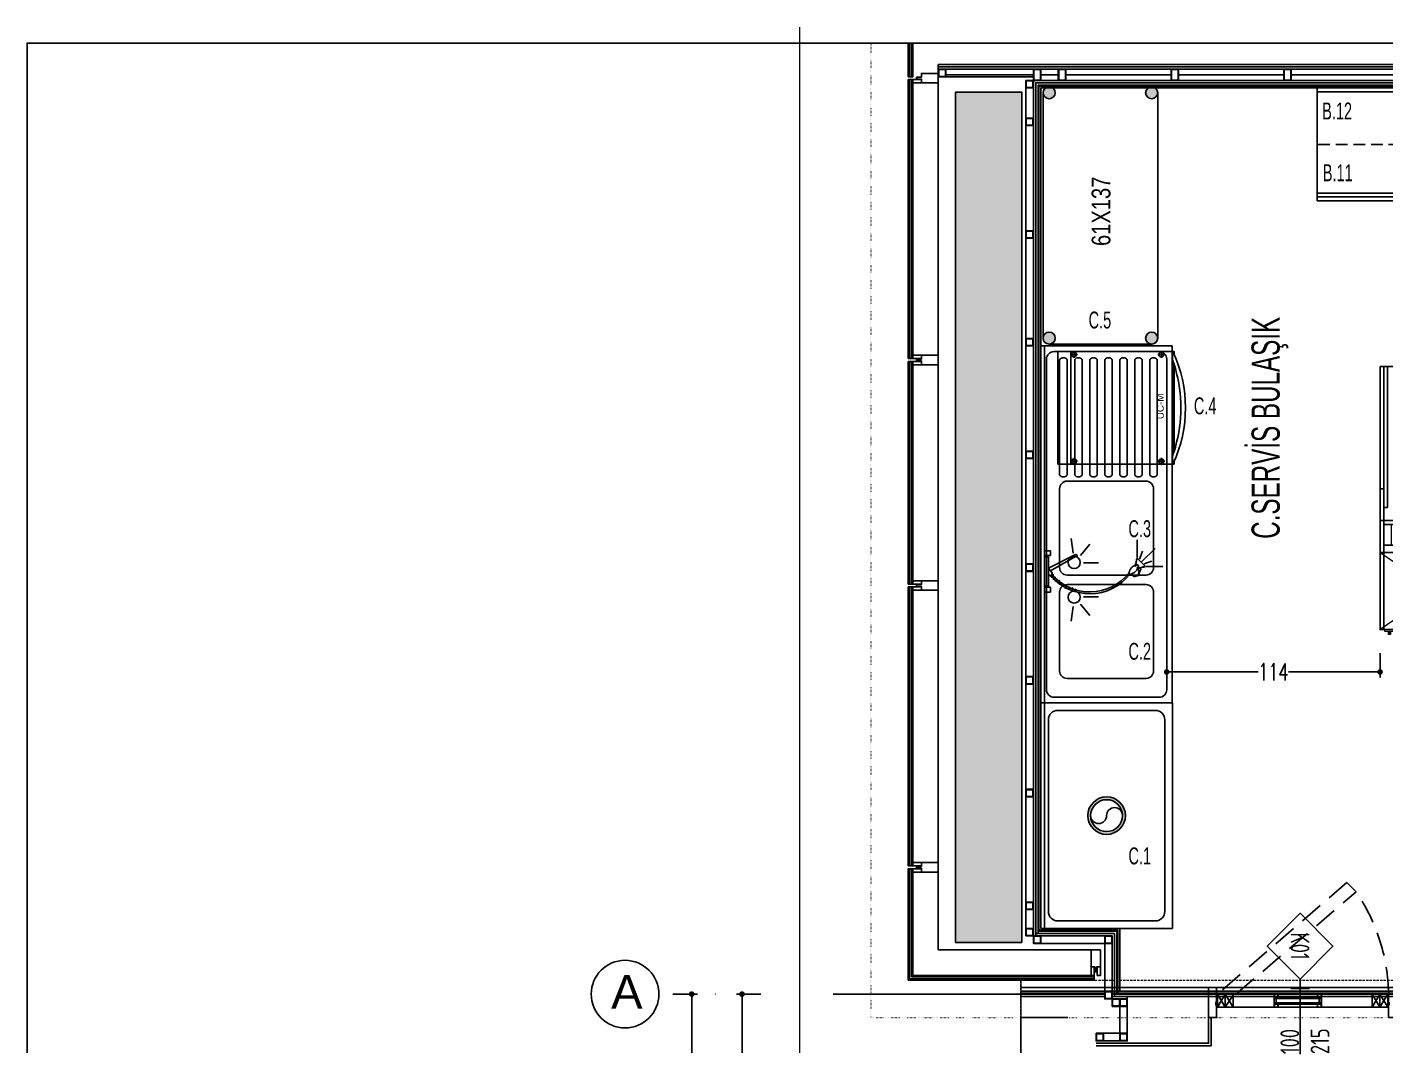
# Model space of a CAD drawing. Header units: centimetres. Extents: x 2135 to 5458, y 2057 to 4523.
# Drawn here: x 2135 to 2858, y 3981 to 4523 of the extents above; entities that cross this region are included whole.
import ezdxf
from ezdxf.enums import TextEntityAlignment as Align
from ezdxf.lldxf.tags import DXFTag

# ---------------------------------------------------------------- set-up
doc = ezdxf.new("R2010")
doc.units = ezdxf.units.CM
doc.header["$LTSCALE"] = 50
doc.set_wipeout_variables(frame=1)
for name, pattern in [('DASHDOT', [1, 0.5, -0.25, 0, -0.25]), ('DASHDOT2', [0.5, 0.25, -0.125, 0, -0.125]), ('DOT2', [0.125, 0, -0.125]), ('HIDDEN', [0.375, 0.25, -0.125])]:
    doc.linetypes.add(name, pattern=pattern)
for name, color, linetype in [('05-ALC', 11, 'Continuous'), ('BA_aks', 5, 'DASHDOT2'), ('BA_elev3', 8, 'Continuous'), ('BA_glass', 1, 'Continuous'), ('BA_gor3', 163, 'Continuous'), ('BA_mat-alcipan-fx', 45, 'Continuous'), ('BA_mat-alcipan-wr', 91, 'Continuous'), ('BA_mat-izolasyon', 8, 'Continuous'), ('BA_mat-profil', 122, 'Continuous'), ('BA_mat-seramik', 41, 'Continuous'), ('BA_mat_metal', 122, 'Continuous'), ('BA_mat_timber', 44, 'Continuous'), ('BA_olcu-dis', 185, 'Continuous'), ('BA_sembol_no-kapi', 12, 'Continuous'), ('BA_str-betonarme', 6, 'Continuous'), ('BA_str-betonarme-tarama', 223, 'Continuous'), ('MDPL-MAHAL NO', 5, 'Continuous')]:
    doc.layers.add(name, color=color, linetype=linetype)
doc.layers.add('BA_guide', color=230, linetype='Continuous', plot=False)
doc.layers.add('BA_MECVUT BİNA', color=252, linetype='Continuous', lineweight=5)
doc.layers.add('GRC-Ekipman', color=4, linetype='Continuous', lineweight=25)
doc.styles.add('dim', font='simplex.shx', dxfattribs={"width": 0.7})
doc.styles.get("Standard").update_dxf_attribs({"font": 'arial.ttf'})
doc.styles.add('style1', font='turkce.shx', dxfattribs={"height": 100})
doc.styles.add('Tago_mahal', font='ARIALN.TTF')
doc.styles.add('text3', font='geniso.shx', dxfattribs={"width": 0.7})
doc.styles.add('UYUM TEXT', font='arial.ttf')
doc.linetypes.add('BATTING', pattern='A,0.00254,-2.54,[134,ltypeshp.shx,S=2.54,R=0,X=-2.54,Y=0],-5.08,[134,ltypeshp.shx,S=2.54,R=180,X=2.54,Y=0],-2.54', length=10.16254)
tags = doc.linetypes.add('DASHED', pattern=[0.75, 0.5, -0.25]).pattern_tags.tags
tags[6:7] = [DXFTag(74, 4), DXFTag(75, 0), DXFTag(340, '0'), DXFTag(46, 1.0), DXFTag(50, 0.0), DXFTag(44, 0.0), DXFTag(45, 0.0)]
tags[4:5] = [DXFTag(74, 4), DXFTag(75, 0), DXFTag(340, '0'), DXFTag(46, 1.0), DXFTag(50, 0.0), DXFTag(44, 0.0), DXFTag(45, 0.0)]
doc.dimstyles.new('1_50', dxfattribs={"dimtxt": 9, "dimasz": 3, "dimexe": 3, "dimexo": 0, "dimgap": 1, "dimtad": 0, "dimdec": 0, "dimzin": 11, "dimtxsty": 'dim', "dimblk": 'DOT', "dimcen": 1.5, "dimdle": 1.25, "dimclrt": 2, "dimadec": 0, "dimazin": 0, "dimtfac": 1.25, "dimtdec": 0, "dimtix": 1, "dimtofl": 0, "dimtmove": 1, "dimatfit": 3, "dimldrblk": 'DOT', "dimfxl": 10, "dimfxlon": 1, "dimtolj": 1, "dimtzin": 0, "dimarcsym": 0})

# ---------------------------------------------------------------- blocks, each defined once
blk = doc.blocks.new('_Dot')
at = {"color": 0, "linetype": 'ByBlock', "lineweight": -2}
blk.add_line((-0.5, 0), (-1, 0), dxfattribs=at)
at = {"color": 0, "linetype": 'ByBlock', "const_width": 0.5}
blk.add_lwpolyline([(-0.25, 0, 1), (0.25, 0, 1)], format="xyb", close=True, dxfattribs=at)
blk = doc.blocks.new('*D11')
at = {"layer": 'BA_olcu-dis', "color": 0, "lineweight": -2, "ltscale": 10, "transparency": 16777216}
for p, q in [((2525.43, 4008.23), (2512.43, 4008.23)), ((2515.43, 4005.23), (2515.43, 3937.98)), ((2515.43, 3853.73), (2515.43, 3920.98)), ((2525.43, 3850.73), (2512.43, 3850.73))]:
    blk.add_line(p, q, dxfattribs=at)
at = {"layer": 'Defpoints', "color": 0, "ltscale": 10, "transparency": 16777216}
for p in [(2515.43, 4008.23), (2559.51, 4008.23), (2559.51, 3850.73)]:
    blk.add_point(p, dxfattribs=at)
at = {"layer": 'BA_olcu-dis', "color": 0, "lineweight": -2, "ltscale": 10, "transparency": 16777216, "xscale": 3, "yscale": 3, "zscale": 3}
for p, rotation in [((2515.43, 4008.23), 90), ((2515.43, 3850.73), 270)]:
    blk.add_blockref('_Dot', p, dxfattribs=dict(at, rotation=rotation))
at = {"layer": 'BA_olcu-dis', "color": 2, "ltscale": 10, "transparency": 16777216, "insert": (2515.43, 3929.48), "char_height": 9, "attachment_point": 5, "rotation": 90, "style": 'dim'}
blk.add_mtext('\\A1;158', dxfattribs=at)
blk = doc.blocks.new('*D18')
at = {"layer": 'BA_olcu-dis', "color": 0, "lineweight": -2, "ltscale": 10, "transparency": 16777216}
for p, q in [((2478.68, 4008.23), (2491.68, 4008.23)), ((2488.68, 4005.23), (2488.68, 3432.14)), ((2488.68, 2839.94), (2488.68, 3413.04)), ((2478.68, 2836.94), (2491.68, 2836.94))]:
    blk.add_line(p, q, dxfattribs=at)
at = {"layer": 'Defpoints', "color": 0, "ltscale": 10, "transparency": 16777216}
for p in [(2471.15, 4008.23), (2471.15, 2836.94), (2488.68, 2836.94)]:
    blk.add_point(p, dxfattribs=at)
at = {"layer": 'BA_olcu-dis', "color": 0, "lineweight": -2, "ltscale": 10, "transparency": 16777216, "xscale": 3, "yscale": 3, "zscale": 3}
for p, rotation in [((2488.68, 4008.23), 90), ((2488.68, 2836.94), 270)]:
    blk.add_blockref('_Dot', p, dxfattribs=dict(at, rotation=rotation))
at = {"layer": 'BA_olcu-dis', "color": 2, "ltscale": 10, "transparency": 16777216, "insert": (2488.68, 3422.59), "char_height": 9, "attachment_point": 5, "rotation": 90, "style": 'dim'}
blk.add_mtext('\\A1;1171', dxfattribs=at)
blk = doc.blocks.new('A$C5D8425B0')
at = {"layer": 'BA_MECVUT BİNA'}
blk.add_line((3999.3, 300), (3999.3, 16704), dxfattribs=at)
at = {"layer": 'BA_MECVUT BİNA', "elevation": 0}
blk.add_lwpolyline([(5178.5, -4771), (5178.5, 12707.3), (4978.5, 12707.3), (4978.5, 17519.3), (522.5, 17519.3), (522.5, 17719.3), (-13168.2, 17719.3)], dxfattribs=at)
at = {"layer": 'BA_MECVUT BİNA', "linetype": 'HIDDEN', "elevation": 0}
blk.add_lwpolyline([(3999.3, 16704), (3999.3, 300), (-6055.3, 300)], dxfattribs=at)
at = {"layer": 'BA_MECVUT BİNA', "linetype": 'DOT2', "elevation": 0}
blk.add_lwpolyline([(4799.3, -4686.3), (4799.3, 300), (4799.3, 500), (-8648.6, 500), (-9886.7, 500), (-9886.7, 12692), (-9886.7, 12892), (-13347.4, 12892)], dxfattribs=at)
blk = doc.blocks.new('AKSBALON')
at = {"linetype": 'Continuous'}
blk.add_circle((0, 18), 18, dxfattribs=at)
at = {"style": 'UYUM TEXT', "width": 0.7}
blk.add_attdef('A', (-9.04, 10.67), '', height=18, dxfattribs=at)
blk = doc.blocks.new('234567uf')
at = {"layer": 'BA_aks', "ltscale": 10}
blk.add_line((2688.97, 4008.23), (2471.15, 4008.23), dxfattribs=at)
ref = blk.add_blockref('AKSBALON', (2453.15, 3990.23), dxfattribs=dict(at, xscale=-1))
ref.add_attrib('A', 'A', (2445.72, 4000.5), dxfattribs={"layer": '0', "height": 18, "style": 'UYUM TEXT'})
blk = doc.blocks.new('*U167')
blk.add_wipeout([(-4, 0), (0, 0), (0, 4), (-4, 4)])
for points in [[(-4, 0), (0, 0), (0, 4), (-4, 4)], [(-3.8, 0.2), (-0.2, 0.2), (-0.2, 3.8), (-3.8, 3.8)]]:
    blk.add_lwpolyline(points, close=True)
blk = doc.blocks.new('*U56')
blk.add_wipeout([(-4, 0), (0, 0), (0, 6), (-4, 6)])
for points in [[(-4, 0), (0, 0), (0, 6), (-4, 6)], [(-3.8, 0.2), (-0.2, 0.2), (-0.2, 5.8), (-3.8, 5.8)]]:
    blk.add_lwpolyline(points, close=True)
blk = doc.blocks.new('A$C3A247EB8')
for p, q in [((9589.3, 660, 0), (8776.3, 660, 0)), ((9589.3, 245), (9589.3, 660)), ((9589.3, -1255), (9589.3, 195)), ((9589.3, -2455), (9589.3, -1305)), ((9589.3, -2505), (9589.3, -3955))]:
    blk.add_line(p, q)
for points in [[(8743.8, 796), (8743.8, 750), (8726.3, 750), (8726.3, 796), (8743.8, 796)], [(9725.3, 796), (9725.3, 227.5), (9749.3, 227.5), (9749.3, 820)], [(9731.3, 802), (9731.3, 227.5)], [(9743.3, 814), (9743.3, 227.5)], [(9725.3, 227.5), (9679.3, 227.5), (9679.3, 245), (9725.3, 245), (9725.3, 227.5)], [(9725.3, 195), (9679.3, 195), (9679.3, 212.5), (9725.3, 212.5), (9725.3, 195)], [(9731.3, 212.5), (9731.3, -1272.5)], [(9743.3, 212.5), (9743.3, -1272.5)], [(9725.3, -1272.5), (9679.3, -1272.5), (9679.3, -1255), (9725.3, -1255), (9725.3, -1272.5)], [(9725.3, -1305), (9679.3, -1305), (9679.3, -1287.5), (9725.3, -1287.5), (9725.3, -1305)], [(9731.3, -1287.5), (9731.3, -2472.5)], [(9743.3, -1287.5), (9743.3, -2472.5)], [(9725.3, -2472.5), (9679.3, -2472.5), (9679.3, -2455), (9725.3, -2455), (9725.3, -2472.5)], [(9725.3, -2505), (9679.3, -2505), (9679.3, -2487.5), (9725.3, -2487.5), (9725.3, -2505)], [(9731.3, -3972.5), (9731.3, -2487.4)], [(9743.3, -3972.5), (9743.3, -2487.4)], [(9725.3, -3972.5), (9679.3, -3972.5), (9679.3, -3955), (9725.3, -3955), (9725.3, -3972.5)], [(9749.3, -4166.3), (9749.3, -3987.5), (9725.3, -3987.5), (9725.3, -4166.3)], [(9731.3, -3987.5), (9731.3, -4166.3)], [(9743.3, -3987.5), (9743.3, -4166.3)]]:
    blk.add_lwpolyline(points)
at = {"elevation": 0}
for points in [[(9749.3, 820), (8758.8, 820), (8758.8, 796), (9725.3, 796)], [(8758.8, 814), (9743.3, 814)], [(8758.8, 802), (9731.3, 802)], [(8776.3, 796), (8776.3, 750), (8758.8, 750), (8758.8, 796), (8776.3, 796)]]:
    blk.add_lwpolyline(points, dxfattribs=at)
for points in [[(8756.3, 777), (8756.3, 750), (8776.3, 750), (8776.3, 660), (8726.3, 660), (8726.3, 750), (8746.3, 750), (8746.3, 777)], [(9706.3, 215), (9679.3, 215), (9679.3, 195), (9589.3, 195), (9589.3, 245), (9679.3, 245), (9679.3, 225), (9706.3, 225)], [(9749.3, -1272.5), (9749.3, 212.5), (9725.3, 212.5), (9725.3, -1272.5)], [(9706.3, -1285), (9679.3, -1285), (9679.3, -1305), (9589.3, -1305), (9589.3, -1255), (9679.3, -1255), (9679.3, -1275), (9706.3, -1275)], [(9749.3, -2472.5), (9749.3, -1287.5), (9725.3, -1287.5), (9725.3, -2472.5)], [(9706.3, -2485), (9679.3, -2485), (9679.3, -2505), (9589.3, -2505), (9589.3, -2455), (9679.3, -2455), (9679.3, -2475), (9706.3, -2475)], [(9749.3, -2487.4), (9749.3, -3972.5), (9725.3, -3972.5), (9725.3, -2487.4)], [(9706.3, -3985), (9679.3, -3985), (9679.3, -4005), (9589.3, -4005), (9589.3, -3955), (9679.3, -3955), (9679.3, -3975), (9706.3, -3975)]]:
    blk.add_lwpolyline(points, close=True)
blk = doc.blocks.new('akustik özellikli yangın fitili 950.11.071')
blk.add_lwpolyline([(0.35, 0.75), (0.05, 0.75, 0.414214), (0, 0.7), (0, -0.7, 0.414214), (0.05, -0.75), (0.35, -0.75, 0.414214), (0.4, -0.7), (0.4, 0.7, 0.414214)], format="xyb", close=True)
blk.add_lwpolyline([(0.35, 0.7), (0.05, 0.7), (0.05, -0.7), (0.35, -0.7)], close=True)
for points in [[(0.36, 0.75, -0.279566), (0.7, 0.72, 0.400207), (0.4, 0.68, -2.192333)], [(0.4, -0.65, -0.207824), (0.7, -0.71, 0.400207), (0.4, -0.75)]]:
    blk.add_lwpolyline(points, format="xyb")
blk = doc.blocks.new('567ERWE5')
at = {"layer": 'BA_elev3', "linetype": 'HIDDEN', "lineweight": -3}
blk.add_lwpolyline([(2726.38, 4008.23), (2790.52, 4062.64), (2785.57, 4067.59), (2716.48, 4008.23)], dxfattribs=at)
at = {"layer": 'BA_elev3', "ltscale": 0.8}
for points in [[(2748.85, 4008.23), (2769.85, 4008.23)], [(2748.85, 4001.23), (2769.85, 4001.23)]]:
    blk.add_lwpolyline(points, dxfattribs=at)
at = {"layer": 'BA_elev3', "linetype": 'HIDDEN', "lineweight": -3}
blk.add_arc((2707.87, 4006.62), 99.84, 2.07431, 34.13371, dxfattribs=at)
at = {"layer": 'BA_glass'}
for points in [[(2746.85, 4005.93), (2746.85, 4006.53), (2771.85, 4006.53), (2771.85, 4005.93)], [(2746.85, 4003.53), (2746.85, 4002.93), (2771.85, 4002.93), (2771.85, 4003.53)]]:
    blk.add_lwpolyline(points, close=True, dxfattribs=at)
at = {"layer": 'BA_mat_metal'}
blk.add_line((2716.05, 4003.43), (2716.05, 4003.43), dxfattribs=at)
at = {"layer": 'BA_mat_timber'}
for points in [[(2711.85, 3995.73), (2711.85, 4001.98), (2711.85, 4001.98), (2711.85, 4011.73), (2716.05, 4011.73), (2716.05, 3995.73)], [(2746.95, 4008.13), (2748.75, 4008.13), (2748.75, 4006.63), (2746.95, 4006.63)], [(2771.75, 4008.13), (2769.95, 4008.13), (2769.95, 4006.63), (2771.75, 4006.63)], [(2771.85, 4008.23), (2807.45, 4008.23), (2807.45, 4001.23), (2771.85, 4001.23)], [(2771.95, 4008.13), (2807.35, 4008.13), (2807.35, 4001.33), (2771.95, 4001.33)], [(2807.65, 3995.73), (2807.65, 4001.98), (2807.65, 4001.98), (2807.65, 4011.73), (2811.85, 4011.73), (2811.85, 3995.73)], [(2746.85, 4005.93), (2747.85, 4005.93), (2747.85, 4003.53), (2746.85, 4003.53)], [(2746.95, 4002.83), (2748.75, 4002.83), (2748.75, 4001.33), (2746.95, 4001.33)], [(2747.85, 4005.93), (2770.85, 4005.93), (2770.85, 4003.53), (2747.85, 4003.53)], [(2771.75, 4002.83), (2769.95, 4002.83), (2769.95, 4001.33), (2771.75, 4001.33)], [(2770.85, 4005.93), (2771.85, 4005.93), (2771.85, 4003.53), (2770.85, 4003.53)]]:
    blk.add_lwpolyline(points, close=True, dxfattribs=at)
blk.add_lwpolyline([(2716.48, 4008.23), (2746.85, 4008.23), (2746.85, 4001.23), (2716.48, 4001.23, -0.065239), (2716.48, 4008.23, -1)], format="xyb", dxfattribs=at)
blk.add_lwpolyline([(2716.57, 4008.13), (2746.75, 4008.13), (2746.75, 4001.33), (2716.57, 4001.33, -0.063598)], format="xyb", close=True, dxfattribs=at)
for points in [[(2716.57, 4008.13), (2720.77, 4008.13), (2720.77, 4001.33), (2716.57, 4001.33), (2716.57, 4008.13), (2720.77, 4001.33), (2720.77, 4008.13), (2716.57, 4001.33)], [(2720.77, 4008.13), (2724.97, 4008.13), (2724.97, 4001.33), (2720.77, 4001.33), (2720.77, 4008.13), (2724.97, 4001.33), (2724.97, 4007.63), (2720.77, 4001.33)], [(2746.85, 4008.23), (2748.85, 4008.23), (2748.85, 4006.53), (2746.85, 4006.53), (2746.85, 4008.23)], [(2771.85, 4008.23), (2769.85, 4008.23), (2769.85, 4006.53), (2771.85, 4006.53), (2771.85, 4008.23)], [(2803.15, 4008.13), (2798.95, 4008.13), (2798.95, 4001.33), (2803.15, 4001.33), (2803.15, 4008.13), (2798.95, 4001.33), (2798.95, 4008.13), (2803.15, 4001.33)], [(2807.35, 4008.13), (2803.15, 4008.13), (2803.15, 4001.33), (2807.35, 4001.33), (2807.35, 4008.13), (2803.15, 4001.33), (2803.15, 4008.13), (2807.35, 4001.33)], [(2746.85, 4002.93), (2748.85, 4002.93), (2748.85, 4001.23), (2746.85, 4001.23), (2746.85, 4002.93)], [(2771.85, 4002.93), (2769.85, 4002.93), (2769.85, 4001.23), (2771.85, 4001.23), (2771.85, 4002.93)]]:
    blk.add_lwpolyline(points, dxfattribs=at)
at = {"layer": 'BA_mat_metal'}
blk.add_blockref('akustik özellikli yangın fitili 950.11.071', (2715.7, 4003.23), dxfattribs=at)
at = {"layer": 'BA_mat_metal', "xscale": -1}
blk.add_blockref('akustik özellikli yangın fitili 950.11.071', (2808, 4003.23), dxfattribs=at)
blk = doc.blocks.new('56YUHDRR')
at = {"layer": 'BA_str-betonarme-tarama'}
h = blk.add_hatch(dxfattribs=at)
h.set_pattern_fill('ANSI33', color=256, scale=2, style=0)
h.set_pattern_definition([(45, (-6230.627, -436.427), (-8.980256, 8.980256), []), (45, (-6221.647, -436.427), (-8.980256, 8.980256), [6.35, -3.175])])
h.paths.add_polyline_path([(4139.57, 4097.73), (4088.9, 4097.73), (4088.9, 4045.73), (4139.57, 4045.73)])
h.paths.add_polyline_path([(3629.57, 4097.73), (3578.9, 4097.73), (3578.9, 4045.73), (3629.57, 4045.73)])
h.paths.add_polyline_path([(3114.57, 4097.73), (3063.9, 4097.73), (3063.9, 4045.73), (3114.57, 4045.73)])
h.paths.add_polyline_path([(2664.51, 4488.23), (2629.07, 4488.23), (2629.07, 4035.73), (2664.51, 4035.73)])
h.paths.add_polyline_path([(4139.57, 3472.73), (4088.9, 3472.73), (4088.9, 3420.73), (4139.57, 3420.73)])
h.paths.add_polyline_path([(4139.57, 2862.73), (4088.9, 2862.73), (4088.9, 2810.73), (4139.57, 2810.73)])
at = {"layer": 'BA_str-betonarme'}
blk.add_lwpolyline([(2664.51, 4035.73), (2629.07, 4035.73), (2629.07, 4488.23), (2664.51, 4488.23)], close=True, dxfattribs=at)
blk = doc.blocks.new('*U46')
blk.add_line((0, 10), (0, -70))
blk.add_lwpolyline([(0, 10), (35, 45), (0, 80), (-35, 45)], close=True)
at = {"layer": 'BA_guide'}
blk.add_line((-10, 0), (10, 0), dxfattribs=at)
at = {"color": 7, "style": 'text3', "width": 0.8}
blk.add_attdef('K00', text='', height=20, rotation=90, dxfattribs=at).set_placement((0, 45), align=Align.MIDDLE_CENTER)
blk.add_attdef('220', text='', height=20, rotation=90, dxfattribs=at).set_placement((5, -70), align=Align.TOP_LEFT)
blk.add_attdef('100', text='', height=20, rotation=90, dxfattribs=at).set_placement((0, -70), align=Align.BOTTOM_LEFT)
blk = doc.blocks.new('Evye2-Daml1. 190-70')
for p, q in [((0, 0), (-190, 0)), ((-190, 0), (-190, -2)), ((0, 0), (-190, 0)), ((-190, 0), (-190, -70)), ((0, -2), (0, 0)), ((0, -70), (0, 0)), ((-190, -2), (0, -2)), ((-187, -7), (-187, -63)), ((-7, -3), (-183, -3)), ((-3, -63), (-3, -7)), ((-190, -70), (0, -70)), ((-183, -67), (-7, -67))]:
    blk.add_line(p, q)
at = {"color": 251}
for p, q in [((-182.72, -10), (-121.23, -10)), ((-182.72, -14), (-121.23, -14)), ((-118, -56), (-118, -14)), ((-114, -10), (-72, -10)), ((-68, -14), (-68, -56)), ((-63, -14), (-63, -56)), ((-17, -10), (-59, -10)), ((-13, -56), (-13, -14)), ((-182.72, -18), (-121.23, -18)), ((-79.66, -17.24), (-87.47, -16.13)), ((-78.43, -21.05), (-84.53, -26.06)), ((-52.57, -21.05), (-46.47, -26.06)), ((-51.34, -17.24), (-43.53, -16.13)), ((-182.72, -22), (-121.23, -22)), ((-182.72, -26), (-121.23, -26)), ((-74.52, -22.71), (-74.52, -30.6)), ((-56.48, -22.71), (-56.48, -30.6)), ((-182.72, -30), (-121.23, -30)), ((-182.72, -34), (-121.23, -34)), ((-182.72, -38), (-121.23, -38)), ((-182.72, -42), (-121.23, -42)), ((-182.72, -46), (-121.23, -46)), ((-182.72, -50), (-121.23, -50)), ((-182.72, -54), (-121.23, -54)), ((-182.72, -58), (-121.23, -58)), ((-182.72, -62), (-121.23, -62)), ((-72, -60), (-114, -60)), ((-59, -60), (-17, -60))]:
    blk.add_line(p, q, dxfattribs=at)
for centre, start, end in [((-181.22, -12), 126.8699, 233.1301), ((-122.73, -12), 306.8699, 53.1301), ((-181.22, -20), 126.8699, 233.1301), ((-122.73, -20), 306.8699, 53.1301), ((-181.22, -28), 126.8699, 233.1301), ((-122.73, -28), 306.8699, 53.1301), ((-181.22, -36), 126.8699, 233.1301), ((-122.73, -36), 306.8699, 53.1301), ((-181.22, -44), 126.8699, 233.1301), ((-122.73, -44), 306.8699, 53.1301), ((-181.22, -52), 126.8699, 233.1301), ((-122.73, -52), 306.8699, 53.1301), ((-181.22, -60), 126.8699, 233.1301), ((-122.73, -60), 306.8699, 53.1301)]:
    blk.add_arc(centre, 2.5, start, end, dxfattribs=at)
for centre, start_param, end_param in [((-183, -7), 4.712389, 6.283185), ((-7, -7), 3.141593, 4.712389), ((-183, -63), 0, 1.570796), ((-7, -63), 1.570796, 3.141593)]:
    blk.add_ellipse(centre, major_axis=(-4, 0), ratio=1, start_param=start_param, end_param=end_param)
for centre, start_param, end_param in [((-114, -14), 4.712389, 6.283185), ((-72, -14), 3.141593, 4.712389), ((-59, -14), 4.712389, 6.283185), ((-17, -14), 3.141593, 4.712389), ((-114, -56), 0, 1.570796), ((-72, -56), 1.570796, 3.141593), ((-59, -56), 0, 1.570796), ((-17, -56), 1.570796, 3.141593)]:
    blk.add_ellipse(centre, major_axis=(-4, 0), ratio=1, start_param=start_param, end_param=end_param, dxfattribs=at)
for centre in [(-74.71, -17.74), (-56.29, -17.74)]:
    blk.add_ellipse(centre, major_axis=(-3.19, 0), ratio=1, dxfattribs=at)
blk = doc.blocks.new('UC-M')
for p, q in [((0, -61), (0, 0)), ((0, 0), (60, 0)), ((60, -61), (60, 0)), ((0, -61.71), (0, -61)), ((0, -61), (60, -61)), ((0, -62), (0, -61.71)), ((0, -62), (1.83, -62)), ((0.5, -61), (0.5, -61.01)), ((58.17, -62), (60, -62)), ((59.5, -61.01), (59.5, -61)), ((60, -61.71), (60, -61)), ((60, -61.71), (60, -62))]:
    blk.add_line(p, q)
at = {"linetype": 'DASHED'}
blk.add_line((60, -6.98), (0, -6.98), dxfattribs=at)
at = {"color": 251, "linetype": 'DASHDOT'}
for p, q in [((1.58, -10.45), (1.58, -6.75)), ((58.42, -10.45), (58.42, -6.75)), ((-0.27, -8.6), (3.43, -8.6)), ((56.57, -8.6), (60.27, -8.6)), ((-0.27, -55.1), (3.43, -55.1)), ((1.58, -56.95), (1.58, -53.25)), ((56.57, -55.1), (60.27, -55.1)), ((58.42, -56.95), (58.42, -53.25))]:
    blk.add_line(p, q, dxfattribs=at)
at = {"color": 251}
for p, q in [((0.5, -61.01), (0.5, -61.2)), ((0.5, -61.2), (0.5, -61.39)), ((7.19, -62), (9.15, -62)), ((9.15, -62), (50.85, -62)), ((50.85, -62), (52.82, -62)), ((59.5, -61.2), (59.5, -61.01)), ((59.5, -61.39), (59.5, -61.2))]:
    blk.add_line(p, q, dxfattribs=at)
at = {"color": 251, "linetype": 'DASHED'}
for centre in [(1.58, -8.6), (58.42, -8.6), (1.58, -55.1), (58.42, -55.1)]:
    blk.add_circle(centre, 1.3, dxfattribs=at)
at = {"color": 251}
for centre, radius, start, end in [((30, 1.66), 69.62, 244.92487, 295.07558), ((23, -13.3), 51.2, 248.68725, 254.26214), ((23, -13.3), 51.2, 248.83668, 254.2604), ((30, 11.54), 77.01, 254.26214, 285.73785), ((37, -13.3), 51.2, 285.7396, 291.16347), ((37, -13.3), 51.2, 285.73785, 291.31296)]:
    blk.add_arc(centre, radius, start, end, dxfattribs=at)
at = {"color": 251, "linetype": 'DASHED'}
for p in [(0.03, -8.6), (0.03, -55.1)]:
    blk.add_point(p, dxfattribs=at)
at = {"layer": 'GRC-Ekipman', "color": 4}
blk.add_text('UC-M', height=3.75, dxfattribs=at).set_placement((23.97, -56.37))
blk = doc.blocks.new('ÖN YIKAMA DUŞ')
at = {"linetype": 'Continuous'}
for p, q in [((0, 0), (0, -4.4)), ((3.7, 0), (0, 0)), ((3.7, -4.4), (3.7, 0)), ((4.5, 0), (4.5, -3)), ((26.9, 0), (4.5, 0)), ((26.9, -3), (26.9, 0)), ((27.7, 0), (27.7, -4.4)), ((31.4, 0), (27.7, 0)), ((31.4, -4.4), (31.4, 0)), ((0, -4.4), (3.7, -4.4)), ((4.5, -0.7), (3.7, -0.7)), ((4.5, -2.2), (3.7, -2.2)), ((4.5, -3), (13.4, -3)), ((6.9, -9.5), (9, -11.5)), ((8.1, -7.9), (10.2, -9.9)), ((9.4, -6.4), (11.5, -8.4)), ((10.9, -5), (13, -7)), ((11.5, -4.7), (13.6, -6.7)), ((11.9, -4.2), (14, -6.2)), ((12.2, -3.9), (13.4, -2.9)), ((12.2, -3.9), (14.3, -5.9)), ((13.4, -2.9), (17.9, -2.9)), ((17.9, -2.9), (14.3, -5.9)), ((17.8, -3), (26.9, -3)), ((27.7, -0.7), (26.9, -0.7)), ((27.7, -2.2), (26.9, -2.2)), ((27.7, -4.4), (31.4, -4.4)), ((0.7, -20.4), (3.4, -21.4)), ((1.7, -17.8), (4.1, -19.3)), ((2.7, -15.3), (5.1, -16.8)), ((4.2, -12.9), (6.3, -14.9)), ((5.5, -11), (7.6, -13)), ((-0.1, -22.8), (2.6, -23.8))]:
    blk.add_line(p, q, dxfattribs=at)
at = {"color": 251, "linetype": 'Continuous'}
for p, q in [((27, -23.5), (16.1, -4.4)), ((18.1, -3), (28.5, -23.5)), ((11.7, -67.6), (12, -67.6)), ((12.6, -71.5), (11.7, -67.6)), ((12, -67.6), (13.2, -71.3)), ((15.9, -72.4), (12.6, -71.5)), ((13.2, -71.3), (16, -71.7)), ((16, -71.7), (17.9, -71.2)), ((25.7, -70.4), (19.4, -76.7)), ((25, -72.1), (31, -74.4)), ((26.3, -70.3), (39.7, -70.3)), ((17.1, -73.3), (15.9, -72.4)), ((18.1, -73), (17.1, -73.3)), ((19.4, -77.2), (19.4, -89.9)), ((21.4, -75.7), (23.6, -81.6)), ((23, -73.8), (33.2, -84.2))]:
    blk.add_line(p, q, dxfattribs=at)
at = {"linetype": 'Continuous'}
for centre, radius, start, end in [((37, -34.4), 38.3, 129.0428, 232.3369), ((38.2, -34.3), 38.1, 130.3173, 231.5585)]:
    blk.add_arc(centre, radius, start, end, dxfattribs=at)
at = {"color": 251, "linetype": 'Continuous'}
for centre, radius, start, end in [((27.7, -23.9), 0.838, 153.2717, 26.7283), ((14.6, -65), 0.878, 134.1304, 188.0124), ((20, -64.2), 6.42, 188.0124, 207.313), ((14.6, -65), 0.878, 80.2485, 134.1304), ((26.8, -60.8), 14, 207.313, 216.9944), ((13.6, -70.5), 6.42, 60.9479, 80.2485), ((32.3, -52), 24, 225.8417, 233.2402), ((9.9, -77.1), 14, 51.2665, 60.9479), ((-87.9, -95.9), 109, 10.1631, 13.6355), ((22.2, -65.7), 6.11, 227.097, 246.8677), ((96.2, -54.1), 80.1, 192.3119, 196.3602), ((-2.2, -81.9), 26.2, 29.9355, 37.0189), ((16.1, -72.9), 5.32, 28.8119, 50.0063), ((46.7, 29.8), 102.3, 254.5947, 258.178), ((19.9, -70.5), 0.878, 260.2485, 314.1304), ((2.7, -141.7), 74.9, 72.112, 76.2975), ((19.9, -70.5), 0.878, 314.1304, 8.0124)]:
    blk.add_arc(centre, radius, start, end, dxfattribs=at)
blk = doc.blocks.new('Sıyırma-120')
at = {"layer": 'GRC-Ekipman'}
h = blk.add_hatch(color=256, dxfattribs=at)
edge = h.paths.add_edge_path()
edge.add_arc((2507.94, 5013.77), 10, 90, 450)
edge = h.paths.add_edge_path(flags=16)
edge.add_arc((2507.94, 5013.77), 8.5, 90, 450)
for p, q in [((2472.94, 5073.77), (2474.94, 5073.77)), ((2474.94, 5073.77), (2474.94, 4953.77))]:
    blk.add_line(p, q, dxfattribs=at)
blk.add_lwpolyline([(2542.94, 4953.77), (2542.94, 5073.77), (2472.94, 5073.77), (2472.94, 4953.77)], close=True, dxfattribs=at)
blk.add_lwpolyline([(2538.94, 4962.77), (2538.94, 5064.77, 0.414214), (2533.94, 5069.77), (2481.94, 5069.77, 0.414214), (2476.94, 5064.77), (2476.94, 4962.77, 0.414214), (2481.94, 4957.77), (2533.94, 4957.77, 0.414214)], format="xyb", close=True, dxfattribs=at)
for radius in [10, 8.5]:
    blk.add_circle((2507.94, 5013.77), radius, dxfattribs=at)
for centre, start, end in [((2503.69, 5013.77), 180, 0), ((2512.19, 5013.77), 0, 180)]:
    blk.add_arc(centre, 4.25, start, end, dxfattribs=at)
blk = doc.blocks.new('istif rafı137')
at = {"layer": 'GRC-Ekipman'}
h = blk.add_hatch(color=256, dxfattribs=at)
h.paths.add_polyline_path([(2689.5, 4686.53, 1), (2695.9, 4686.53, 1)])
h.paths.add_polyline_path([(2695.9, 4631.93, 1), (2689.5, 4631.93, 1)])
h = blk.add_hatch(color=256, dxfattribs=at)
h.paths.add_polyline_path([(2820.1, 4686.53, 1), (2826.5, 4686.53, 1)])
h.paths.add_polyline_path([(2820.1, 4631.93, 1), (2826.5, 4631.93, 1)])
for p, q in [((2823.3, 4689.73), (2692.7, 4689.73)), ((2689.5, 4686.53), (2689.5, 4631.93)), ((2826.5, 4686.53), (2826.5, 4631.93)), ((2823.3, 4628.73), (2692.7, 4628.73))]:
    blk.add_line(p, q, dxfattribs=at)
for centre in [(2692.7, 4686.53), (2823.3, 4686.53), (2692.7, 4631.93), (2823.3, 4631.93)]:
    blk.add_circle(centre, 3.2, dxfattribs=at)
at = {"layer": 'GRC-Ekipman', "style": 'style1', "width": 0.8}
blk.add_text('61X137', height=10, dxfattribs=at).set_placement((2741.74, 4653.89))
blk = doc.blocks.new('ServT.110-60')
for p, q in [((-110, 0), (0, 0)), ((-110, -60), (-110, 0)), ((0, 0), (0, -60)), ((-110, -2), (0, -2)), ((-50, -56), (-110, -56)), ((-50, -58), (-50, -56)), ((0, -58), (-110, -58)), ((-60, -60), (-60, -58)), ((0, -60), (-60, -60))]:
    blk.add_line(p, q)
at = {"linetype": 'DASHED'}
blk.add_line((-60, -60), (-110, -60), dxfattribs=at)
blk = doc.blocks.new('ServT.140-60')
for p, q in [((-140, -60), (-140, 0)), ((-140, 0), (0, 0)), ((0, 0), (0, -60)), ((-140, -2), (0, -2)), ((-65, -56), (-140, -56)), ((-65, -58), (-65, -56)), ((0, -58), (-140, -58)), ((-75, -60), (-75, -58)), ((0, -60), (-75, -60))]:
    blk.add_line(p, q)
at = {"linetype": 'DASHED'}
blk.add_line((-75, -60), (-140, -60), dxfattribs=at)
blk = doc.blocks.new('SalamanderE.60-58')
at = {"lineweight": 9}
h = blk.add_hatch(dxfattribs=at)
h.set_pattern_fill('ANSI31', color=251, scale=2, angle=45, style=0)
h.set_pattern_definition([(90, (-113413.595, 6728.771), (-6.35, 1e-15), [])])
h.paths.add_polyline_path([(-2, -13), (-2, -2), (-58, -2), (-58, -13)])
at = {"color": 251, "lineweight": 9}
for p, q in [((0, -17), (-60, -58)), ((-60, -17), (0, -58))]:
    blk.add_line(p, q, dxfattribs=at)
for points in [[(-60, 0), (0, 0), (0, -58), (-60, -58)], [(-60, -17), (0, -17), (0, -58), (-60, -58)]]:
    blk.add_lwpolyline(points, close=True)
at = {"color": 251}
blk.add_lwpolyline([(-58, -2), (-2, -2), (-2, -13), (-58, -13)], close=True, dxfattribs=at)
at = {"color": 251, "lineweight": 9}
for points in [[(-52.53, -59), (-57.53, -59), (-57.53, -58), (-52.53, -58)], [(-54.53, -60.67), (-55.53, -60.67), (-55.53, -59), (-54.53, -59)], [(-42.25, -61.81), (-17.75, -61.81), (-17.75, -58), (-42.25, -58)], [(-40.25, -60.81), (-19.75, -60.81), (-19.75, -58), (-40.25, -58)], [(-7.47, -59), (-2.47, -59), (-2.47, -58), (-7.47, -58)], [(-5.47, -60.67), (-4.47, -60.67), (-4.47, -59), (-5.47, -59)]]:
    blk.add_lwpolyline(points, close=True, dxfattribs=at)
for points in [[(-55.03, -59), (-55.03, -60.67)], [(-4.97, -59), (-4.97, -60.67)]]:
    blk.add_lwpolyline(points, dxfattribs=at)
blk = doc.blocks.new('*D422')
at = {"color": 0, "lineweight": -2, "transparency": 16777216}
for p, q in [((2855.19, 4189.7), (2855.19, 4176.7)), ((2741.57, 4170.23), (2741.57, 4182.7)), ((2744.57, 4179.7), (2790.33, 4179.7)), ((2852.19, 4179.7), (2806.43, 4179.7))]:
    blk.add_line(p, q, dxfattribs=at)
at = {"layer": 'Defpoints', "color": 0, "transparency": 16777216}
for p in [(2855.19, 4202.24), (2741.57, 4179.7), (2741.57, 4170.23)]:
    blk.add_point(p, dxfattribs=at)
at = {"color": 0, "lineweight": -2, "transparency": 16777216, "xscale": 3, "yscale": 3, "zscale": 3, "rotation": 180}
blk.add_blockref('_Dot', (2741.57, 4179.7), dxfattribs=at)
at = {"color": 0, "lineweight": -2, "transparency": 16777216, "xscale": 3, "yscale": 3, "zscale": 3}
blk.add_blockref('_Dot', (2855.19, 4179.7), dxfattribs=at)
at = {"color": 2, "transparency": 16777216, "insert": (2798.38, 4179.7), "char_height": 9, "attachment_point": 5, "style": 'dim'}
blk.add_mtext('\\A1;114', dxfattribs=at)

msp = doc.modelspace()

# ---------------------------------------------------------------- linework, layer by layer
msp.add_lwpolyline([(4398.64, 2056.56), (2134.78, 2056.56), (2134.78, 4514.36), (4398.64, 4514.36)], close=True)
at = {"layer": '05-ALC', "linetype": 'Continuous', "ltscale": 10}
msp.add_line((2673.07, 4115.73), (2673.07, 4319.1), dxfattribs=at)
at = {"layer": 'BA_gor3'}
msp.add_line((3140.07, 4011.73), (2663.97, 4011.73), dxfattribs=at)
for points in [[(3053.14, 4500.48), (2619.97, 4500.48)], [(2666.57, 4490.48), (2666.57, 4043.23)], [(2688.97, 2825.73), (2663.97, 2825.73), (2663.97, 3995.73), (2688.97, 3995.73)]]:
    msp.add_lwpolyline(points, dxfattribs=at)
at = {"layer": 'BA_mat-alcipan-fx'}
for p, q in [((2619.97, 4501.73), (3645.82, 4501.73)), ((2619.97, 4500.48), (3644.57, 4500.48))]:
    msp.add_line(p, q, dxfattribs=at)
msp.add_lwpolyline([(3647.07, 4502.98), (2619.97, 4502.98)], dxfattribs=at)
at = {"layer": 'BA_mat-alcipan-wr'}
for points in [[(3122.06, 4493.23), (3122.07, 4428.17), (3054.34, 4428.23), (3054.39, 4493.23), (2671.82, 4493.23), (2671.82, 4114.48), (2671.82, 4114.48), (2671.82, 4039.23)], [(3123.31, 4491.98), (3123.32, 4426.92), (3053.08, 4426.98), (3053.14, 4491.98), (2673.07, 4491.98), (2673.07, 4115.73), (2673.07, 4115.73), (2673.07, 4040.48)], [(2663.97, 4008.23), (3053.07, 4008.23)], [(2763.85, 4008.23), (2763.85, 3982.13), (2703.97, 3982.13)], [(2763.85, 4008.23), (2715.1, 4008.23)], [(2663.97, 4006.98), (3054.32, 4006.98)], [(2720.6, 4006.98), (2720.6, 3983.38), (2703.97, 3983.38)]]:
    msp.add_lwpolyline(points, dxfattribs=at)
at = {"layer": 'BA_mat-profil', "color": 251, "ltscale": 0.5, "transparency": 33554687}
msp.add_line((2706.07, 4031.73), (2625.87, 4031.73), dxfattribs=at)
at = {"layer": 'BA_mat-seramik'}
for p, q in [((3052.64, 4491.48), (2673.57, 4491.48)), ((2673.57, 4491.48), (2673.57, 4116.23)), ((3051.64, 4490.48), (2674.57, 4490.48)), ((2674.57, 4490.48), (2674.57, 4117.23)), ((2674.57, 4117.23), (2674.57, 4117.23)), ((2674.57, 4117.23), (2674.57, 4043.23)), ((2673.57, 4116.23), (2673.57, 4116.23)), ((2673.57, 4116.23), (2673.57, 4042.23))]:
    msp.add_line(p, q, dxfattribs=at)
for points in [[(2663.97, 4009.73), (3052.57, 4009.73)], [(2663.97, 4008.73), (3052.57, 4008.73)]]:
    msp.add_lwpolyline(points, dxfattribs=at)
at = {"layer": 'BA_mat_timber'}
for points in [[(2763.85, 3995.73), (2763.85, 3982.13), (2703.97, 3982.13)], [(2765.25, 3995.73), (2765.25, 3980.73), (2703.97, 3980.73)]]:
    msp.add_lwpolyline(points, dxfattribs=at)
at = {"layer": 'GRC-Ekipman', "linetype": 'HIDDEN', "ltscale": 0.5}
msp.add_lwpolyline([(2821.64, 4490.48), (2931.64, 4490.48), (2931.64, 4460.48), (2821.64, 4460.48)], close=True, dxfattribs=at)

# ---------------------------------------------------------------- block references
for name, p in [('Sıyırma-120', (201.64, -910.54)), ('567ERWE5', (52, 0))]:
    msp.add_blockref(name, p)
at = {"layer": 'BA_aks'}
msp.add_blockref('234567uf', (0, 0), dxfattribs=at)
at = {"layer": 'BA_mat-alcipan-wr', "xscale": 0.1, "yscale": 0.1, "zscale": 0.1, "rotation": 180}
msp.add_blockref('A$C5D8425B0', (3063.9, 4045.73), dxfattribs=at)
at = {"layer": 'BA_sembol_no-kapi'}
ref = msp.add_blockref('*U46', (2812.59, 4011.28), dxfattribs=dict(at, xscale=0.5, yscale=0.5, zscale=0.5))
ref.add_attrib('K00', 'K01', dxfattribs={"layer": '0', "color": 7, "height": 10, "rotation": 270, "style": 'text3', "width": 0.8}).set_placement((2812.59, 4033.78), align=Align.MIDDLE_CENTER)
ref.add_attrib('220', '215', dxfattribs={"layer": '0', "color": 7, "height": 10, "rotation": 90, "style": 'text3', "width": 0.8}).set_placement((2831.17, 3976.28), align=Align.BOTTOM_LEFT)
ref.add_attrib('100', '100', dxfattribs={"layer": '0', "color": 7, "height": 10, "rotation": 90, "style": 'text3', "width": 0.8}).set_placement((2802.11, 3976.28), align=Align.TOP_LEFT)
at = {"layer": 'GRC-Ekipman'}
for name, p in [('ServT.110-60', (2931.64, 4490.48)), ('SalamanderE.60-58', (2915.19, 4260.24))]:
    msp.add_blockref(name, p, dxfattribs=at)
at = {"layer": 'GRC-Ekipman', "xscale": -1, "rotation": 90}
msp.add_blockref('Evye2-Daml1. 190-70', (2674.57, 4163.23), dxfattribs=at)
at = {"layer": 'GRC-Ekipman'}
for name, p, rotation in [('UC-M', (2683.62, 4290.23), 90), ('ServT.140-60', (2915.19, 4202.24), 270)]:
    msp.add_blockref(name, p, dxfattribs=dict(at, rotation=rotation))
at = {"layer": 'GRC-Ekipman', "xscale": 0.7, "yscale": 0.7, "zscale": 0.7, "rotation": 90}
msp.add_blockref('ÖN YIKAMA DUŞ', (2676.57, 4222.2), dxfattribs=at)

# ---------------------------------------------------------------- texts
at = {"layer": 'MDPL-MAHAL NO', "style": 'Tago_mahal', "width": 0.75}
for s, p in [('B.12', (2824.37, 4473.74)), ('B.11', (2824.71, 4440.86)), ('C.5', (2700, 4362.5)), ('C.4', (2756.05, 4316.83)), ('C.3', (2721.21, 4251.44)), ('C.2', (2721.21, 4186.2)), ('C.1', (2721.21, 4077.31))]:
    msp.add_text(s, height=9, dxfattribs=at).set_placement(p)
msp.add_text('C.SERVİS BULAŞIK', height=15, rotation=90, dxfattribs=at).set_placement((2801.75, 4250.55))

# ---------------------------------------------------------------- dimensions: what is measured, and where the dimension line sits
dim = msp.add_linear_dim(base=(2741.57, 4179.7), p1=(2855.19, 4202.24), p2=(2741.57, 4170.23), dimstyle='1_50')
dim.commit()
dim.dimension.update_dxf_attribs({"geometry": '*D422', "text_midpoint": (2798.38, 4179.7)})
at = {"layer": 'BA_olcu-dis', "ltscale": 10}
for base, p1, p2, picture, middle in [((2488.68, 2836.94), (2471.15, 4008.23), (2471.15, 2836.94), '*D18', (2488.68, 3422.59)), ((2515.42886344, 4008.23350247), (2559.51282345, 3850.73350247), (2559.51282345, 4008.23350247), '*D11', (2515.42886344, 3929.48350247))]:
    dim = msp.add_linear_dim(base=base, p1=p1, p2=p2, angle=90, dimstyle='1_50', dxfattribs=at)
    dim.commit()
    dim.dimension.update_dxf_attribs({"geometry": picture, "text_midpoint": middle})

# ---------------------------------------------------------------- next in the draw order: block references
at = {"layer": 'BA_mat-profil', "xscale": -1, "rotation": 180}
for p in [(2670.57, 4494.48), (2670.57, 4474.48), (2670.57, 4414.48), (2670.57, 4357.23), (2670.57, 4297.23), (2670.57, 4237.23), (2670.57, 4177.23), (2670.57, 4117.23), (2674.57, 4039.23)]:
    msp.add_blockref('*U167', p, dxfattribs=at)

# ---------------------------------------------------------------- next in the draw order: linework, layer by layer
at = {"layer": 'BA_gor3'}
msp.add_lwpolyline([(2674.57, 4035.23), (2708.6, 4035.23), (2708.6, 4009.73)], dxfattribs=at)
at = {"layer": 'BA_mat-alcipan-wr'}
msp.add_lwpolyline([(2670.57, 4039.23), (2670.57, 4113.23), (2670.57, 4113.23), (2670.57, 4494.48), (3055.64, 4494.48), (3055.59, 4429.48), (3120.82, 4429.42), (3120.81, 4494.48)], dxfattribs=at)
at = {"layer": 'BA_mat-izolasyon', "linetype": 'BATTING', "ltscale": 0.003}
msp.add_line((2619.97, 4497.48), (3641.57, 4497.48), dxfattribs=at)
at = {"layer": 'BA_mat-seramik'}
msp.add_lwpolyline([(2674.57, 4043.23), (2716.6, 4043.23), (2716.6, 4009.73), (2763.85, 4009.73)], dxfattribs=at)

# ---------------------------------------------------------------- next in the draw order: block references
at = {"layer": 'BA_mat-profil', "xscale": -1, "rotation": 180}
for name, p in [('*U167', (2623.97, 4500.48)), ('*U56', (2674.57, 4500.48)), ('*U56', (2687.87, 4500.48)), ('*U56', (2747.87, 4500.48)), ('*U56', (2807.87, 4500.48))]:
    msp.add_blockref(name, p, dxfattribs=at)

# ---------------------------------------------------------------- next in the draw order: linework, layer by layer
at = {"layer": 'BA_gor3'}
msp.add_lwpolyline([(2619.97, 4496.48), (2670.57, 4496.48)], dxfattribs=at)
at = {"layer": 'BA_mat-alcipan-fx'}
msp.add_lwpolyline([(2619.97, 4502.98), (2619.97, 4500.48)], dxfattribs=at)

# ---------------------------------------------------------------- next in the draw order: block references
at = {"rotation": 90}
msp.add_blockref('istif rafı137', (7365.5, 1664.66), dxfattribs=at)
at = {"layer": 'BA_elev3', "xscale": 0.1, "yscale": 0.1, "zscale": 0.1, "rotation": 180}
msp.add_blockref('A$C3A247EB8', (3578.9, 4097.73), dxfattribs=at)

# ---------------------------------------------------------------- next in the draw order: block references
at = {"layer": 'BA_mat-profil', "xscale": -1, "rotation": 180}
for p in [(2670.57, 4057.23), (2670.57, 4043.23)]:
    msp.add_blockref('*U167', p, dxfattribs=at)

# ---------------------------------------------------------------- next in the draw order: linework, layer by layer
at = {"layer": 'BA_mat-alcipan-wr'}
for points in [[(2720.6, 4005.73), (2712.6, 4005.73), (2712.6, 4039.23), (2670.57, 4039.23)], [(2763.85, 4006.98), (2713.85, 4006.98), (2713.85, 4040.48), (2671.82, 4040.48)]]:
    msp.add_lwpolyline(points, dxfattribs=at)
at = {"layer": 'BA_mat-seramik'}
msp.add_lwpolyline([(2673.57, 4042.23), (2715.6, 4042.23), (2715.6, 4008.73), (2763.85, 4008.73)], dxfattribs=at)

# ---------------------------------------------------------------- next in the draw order: block references
at = {"layer": 'BA_str-betonarme'}
msp.add_blockref('56YUHDRR', (0, 0), dxfattribs=at)

# ---------------------------------------------------------------- next in the draw order: block references
at = {"layer": 'BA_mat-profil', "xscale": -1, "rotation": 180}
for p in [(2720.6, 4005.73), (2707.97, 3987.38), (2720.6, 3987.38)]:
    msp.add_blockref('*U167', p, dxfattribs=at)

# ---------------------------------------------------------------- next in the draw order: linework, layer by layer
at = {"layer": 'BA_gor3'}
for points in [[(2716.6, 3987.38), (2720.6, 3987.38), (2720.6, 4001.73), (2716.6, 4001.73)], [(2707.97, 3987.38), (2716.6, 3987.38), (2716.6, 3983.38), (2707.97, 3983.38)]]:
    msp.add_lwpolyline(points, close=True, dxfattribs=at)
at = {"layer": 'BA_mat-alcipan-wr'}
msp.add_lwpolyline([(2715.1, 4008.23), (2715.1, 4041.73), (2673.07, 4041.73)], dxfattribs=at)

# ---------------------------------------------------------------- next in the draw order: block references
at = {"layer": 'BA_mat-profil', "xscale": -1, "rotation": 180}
for p in [(2712.6, 4039.23), (2716.6, 4005.73)]:
    msp.add_blockref('*U167', p, dxfattribs=at)

# ---------------------------------------------------------------- next in the draw order: linework, layer by layer
at = {"layer": 'BA_gor3'}
msp.add_lwpolyline([(2716.6, 4001.73), (2716.6, 4001.73)], dxfattribs=at)

# ---------------------------------------------------------------- next in the draw order: block references
at = {"layer": 'BA_mat-profil', "xscale": -1, "rotation": 180}
msp.add_blockref('*U167', (2712.6, 4009.73), dxfattribs=at)

doc.saveas('drawing.dxf')
